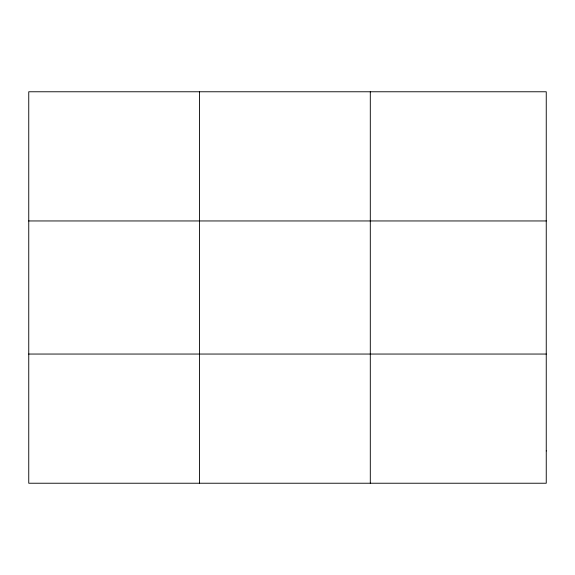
<?xml version="1.0" encoding="UTF-8"?>
<svg xmlns="http://www.w3.org/2000/svg" width="575" height="575" viewBox="0 0 575 575"><rect width="100%" height="100%" fill="white"/><g stroke="black" fill="none" stroke-linecap="round" stroke-linejoin="round"><path stroke-width="0.86" d="M199.525 483.23L199.525 91.77M370.3 483.23L370.3 91.77M28.75 220.951L546.25 220.951M28.75 354.049L546.25 354.049M546.25 450.937L546.25 483.23L28.75 483.23L28.75 91.77L546.25 91.77L546.25 450.937"/></g></svg>
